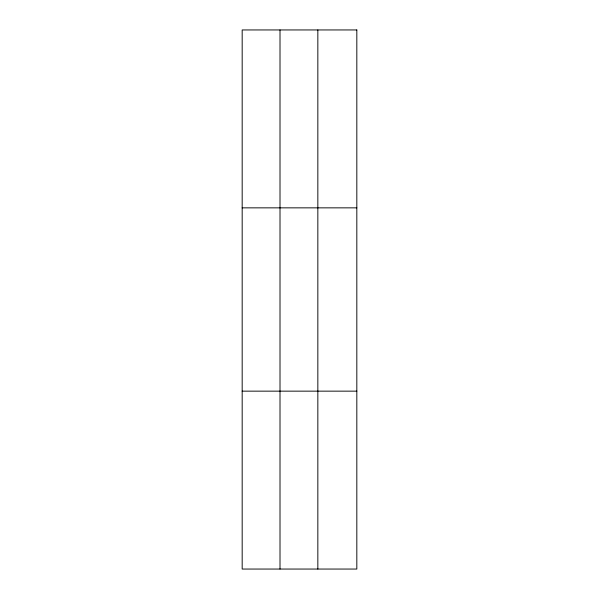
<?xml version="1.0" encoding="UTF-8"?>
<svg xmlns="http://www.w3.org/2000/svg" width="599" height="599" viewBox="0 0 599 599"><rect width="100%" height="100%" fill="white"/><g stroke="black" fill="none" stroke-linecap="round" stroke-linejoin="round"><path stroke-width="0.9" d="M280.01 569.05L280.01 29.95M317.844 569.05L317.844 29.95M242.176 207.853L356.824 207.853M242.176 391.147L356.824 391.147M356.824 29.95L356.824 569.05L242.176 569.05L242.176 29.95L356.824 29.95"/></g></svg>
